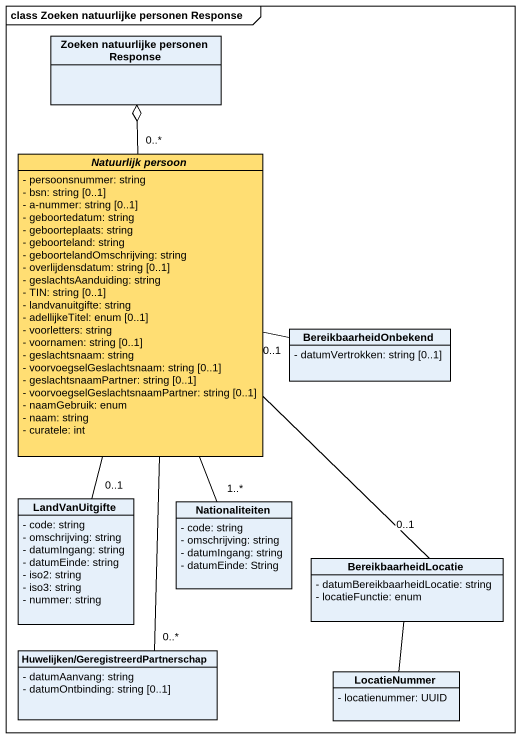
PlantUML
@startuml
mainframe class Zoeken natuurlijke personen Response
hide circle
hide empty members
skinparam classAttributeIconSize 0
class "Zoeken natuurlijke personen Response" as Zoeken_natuurlijke_personen
abstract class "Natuurlijk persoon" as Natuurlijk_persoon #FFDE73 {
  - persoonsnummer: string
  - bsn: string [0..1]
  - a-nummer: string [0..1]
  - geboortedatum: string
  - geboorteplaats: string
  - geboorteland: string
  - geboortelandOmschrijving: string
  - overlijdensdatum: string [0..1]
  - geslachtsAanduiding: string
  - TIN: string [0..1]
  - landvanuitgifte: string
  - adellijkeTitel: enum [0..1]
  - voorletters: string
  - voornamen: string [0..1]
  - geslachtsnaam: string
  - voorvoegselGeslachtsnaam: string [0..1]
  - geslachtsnaamPartner: string [0..1]
  - voorvoegselGeslachtsnaamPartner: string [0..1]
  - naamGebruik: enum
  - naam: string
  - curatele: int
}
class BereikbaarheidOnbekend {
  - datumVertrokken: string [0..1]
}
class LandVanUitgifte {
  - code: string
  - omschrijving: string
  - datumIngang: string
  - datumEinde: string
  - iso2: string
  - iso3: string
  - nummer: string
}
class Nationaliteiten {
  - code: string
  - omschrijving: string
  - datumIngang: string
  - datumEinde: String
}
class BereikbaarheidLocatie {
  - datumBereikbaarheidLocatie: string
  - locatieFunctie: enum
}
class "Huwelijken/GeregistreerdPartnerschap" as Huwelijken {
  - datumAanvang: string
  - datumOntbinding: string [0..1]
}
class LocatieNummer {
  - locatienummer: UUID
}
Natuurlijk_persoon "0..*" -up-o Zoeken_natuurlijke_personen
Natuurlijk_persoon -right- "0..1" BereikbaarheidOnbekend
Natuurlijk_persoon -- "0..1" LandVanUitgifte
Natuurlijk_persoon -- "1..*" Nationaliteiten
Natuurlijk_persoon -- "0..1" BereikbaarheidLocatie
Natuurlijk_persoon -- "0..*" Huwelijken
BereikbaarheidLocatie -- LocatieNummer
@enduml
